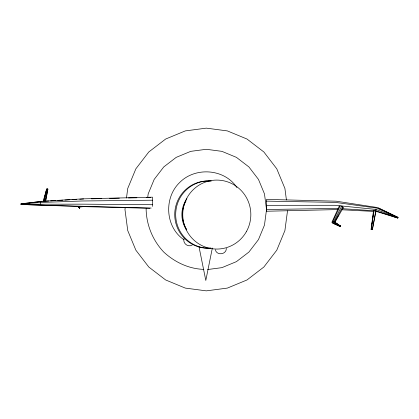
<?xml version="1.0" encoding="UTF-8"?>
<svg xmlns="http://www.w3.org/2000/svg" width="419" height="419" viewBox="0 0 419 419"><rect width="100%" height="100%" fill="white"/><g stroke="black" fill="none" stroke-linecap="round" stroke-linejoin="round"><path stroke-width="0.63" d="M371.114 229.497L373.465 211.029L374.026 210.757L371.114 229.497L371.632 229.675L372.355 229.607L375.953 211.255L374.775 210.804M125.218 207.588L124.967 209.5L127.737 230.555L135.866 250.18L148.797 267.029L165.646 279.96L185.266 288.089L206.326 290.859L227.381 288.089L247.006 279.96L263.855 267.029L276.786 250.18L284.91 230.555L287.518 210.778M126.48 198.014L127.737 188.445L135.866 168.82L148.797 151.971L165.646 139.04L185.266 130.911L206.326 128.141L227.381 130.911L247.006 139.04L263.855 151.971L276.786 168.82L284.91 188.445L286.423 199.931M146.283 208.253L146.121 209.5C146.582 225.385 152.846 240.516 163.756 252.07C174.739 262.189 188.765 268.914 203.833 269.375M147.682 197.658L148.174 193.918L154.187 179.395L163.756 166.93L176.221 157.361L190.745 151.348L206.326 149.295L221.908 151.348L236.426 157.361L248.896 166.93L258.465 179.395L264.478 193.918L266.531 209.5L264.478 225.082L258.465 239.605L248.896 252.07L236.426 261.639L221.908 267.652L207.573 269.543M183.999 238.778C182.579 243.339 188.147 247.613 192.185 245.063M226.323 248.331C226.606 254.616 216.696 255.92 215.34 249.776M371.265 229.382L373.769 210.804M45.65 201.251L47.886 189.1L47.368 188.849L46.645 189.079L43.22 201.24M372.355 229.607L375.759 211.035M45.467 201.104L47.886 189.1M47.106 191.881L47.357 190.635M212.344 248.043L205.802 280.473L199.009 246.775M44.498 201.387L47.368 188.849M43.655 201.387L46.949 188.849M44.074 199.13L44.571 197.281M44.906 196.045L46.645 189.079M331.963 222.149L339.133 206.279L340.238 205.834L332.717 221.625L340.149 225.878L339.657 226.092L331.963 222.149L333.178 223.421L340.066 226.438L340.479 226.171L333.765 221.473L341.778 205.991L342.768 206.777L343.224 207.756L334.739 222.547M334.435 221.887L342.768 206.777M335.085 221.504L337.295 217.524M337.929 216.387L338.557 215.251M397.71 218.032L397.903 217.32L397.71 218.032L376.791 211.574L375.497 211.506M151.165 208.065L41.135 205.195L21.097 204.462L20.95 203.974L41.088 201.371L82.789 198.852L152.469 197.176L152.469 206.41M21.097 204.462L21.442 204.268M339.332 225.7L340.066 226.438M78.934 206.504L78.521 206.787L79.641 208.395L79.343 206.729L78.851 206.981L79.641 208.395M342.349 208.432L343.224 207.756M375.345 211.459L375.953 211.255M79.668 206.436L78.521 206.787L79.589 208.379M78.636 206.923L81.6 206.363M42.209 201.387L21.091 203.775M85.235 206.394L78.851 206.981L86.283 206.467M81.265 206.567L83.831 206.352M20.95 203.974L40.308 202.477L82.213 200.989L152.469 200.203M43.503 201.314L48.677 201.015M50.62 200.905L55.795 200.607M57.733 200.492L62.908 200.193M64.851 200.083L70.025 199.784M71.968 199.669L76.494 199.407M79.73 199.224L83.611 198.999M91.405 198.821L101.801 198.58M109.595 198.402L119.342 198.182M128.434 197.972L136.877 197.778M146.624 197.553L150.521 197.464M266.531 209.5L338.023 208.416M20.955 204.257L82.213 204.153L152.469 204.723M266.531 205.315L334.802 205.289L375.969 209.432L397.558 217.65M266.531 201.13L335.383 202.382L376.744 208.081L397.699 217.403M149.871 208.274L83.617 206.64L21.301 204.467M337.976 209.568L266.531 211.234L266.531 199.397L336.2 201.193L377.865 207.609L397.903 217.32M341.857 209.767L373.559 211.406M342.522 208.709L375.984 210.883L397.563 217.906M371.391 229.361L372.261 229.497M392.456 216.084L397.909 217.948M339.359 225.553L340.149 225.878L333.765 221.473M339.411 225.584L340.364 225.988M332.346 222.866L339.799 226.291L339.228 225.611M378.671 208.301L398.045 217.445M338.646 225.501L340.333 226.365L339.406 225.684M339.442 225.632L340.479 226.171L335.258 222.877M339.28 225.569L339.851 225.935M183.925 239.71C165.337 227.234 163.609 198.103 179.505 182.679C195.092 166.594 224.584 168.616 236.913 187.592M78.667 206.604L79.594 208.29M79.181 207.091L79.668 208.264M79.149 206.892L79.72 208.369M375.969 209.432L375.984 210.883M40.308 202.477L40.329 204.063M210.752 248.174A33.651 33.216 -90 0 1 175.681 214.261A33.651 33.216 -90 0 1 211.375 181.018M186.518 229.911A27.371 27.02 -90 0 1 186.89 198.7M186.68 229.366A27.371 27.02 -90 0 1 186.015 228.261M185.701 227.695A27.371 27.02 -90 0 1 186.015 200.89M211.045 248.079A33.651 33.216 -90 0 1 174.733 214.889A33.651 33.216 -90 0 1 210.422 181.018M246.278 231.817A34.489 34.044 -90 0 0 216.791 180.086A34.489 34.044 -90 0 0 187.309 231.817A34.489 34.044 -90 0 0 246.278 231.817"/></g></svg>
